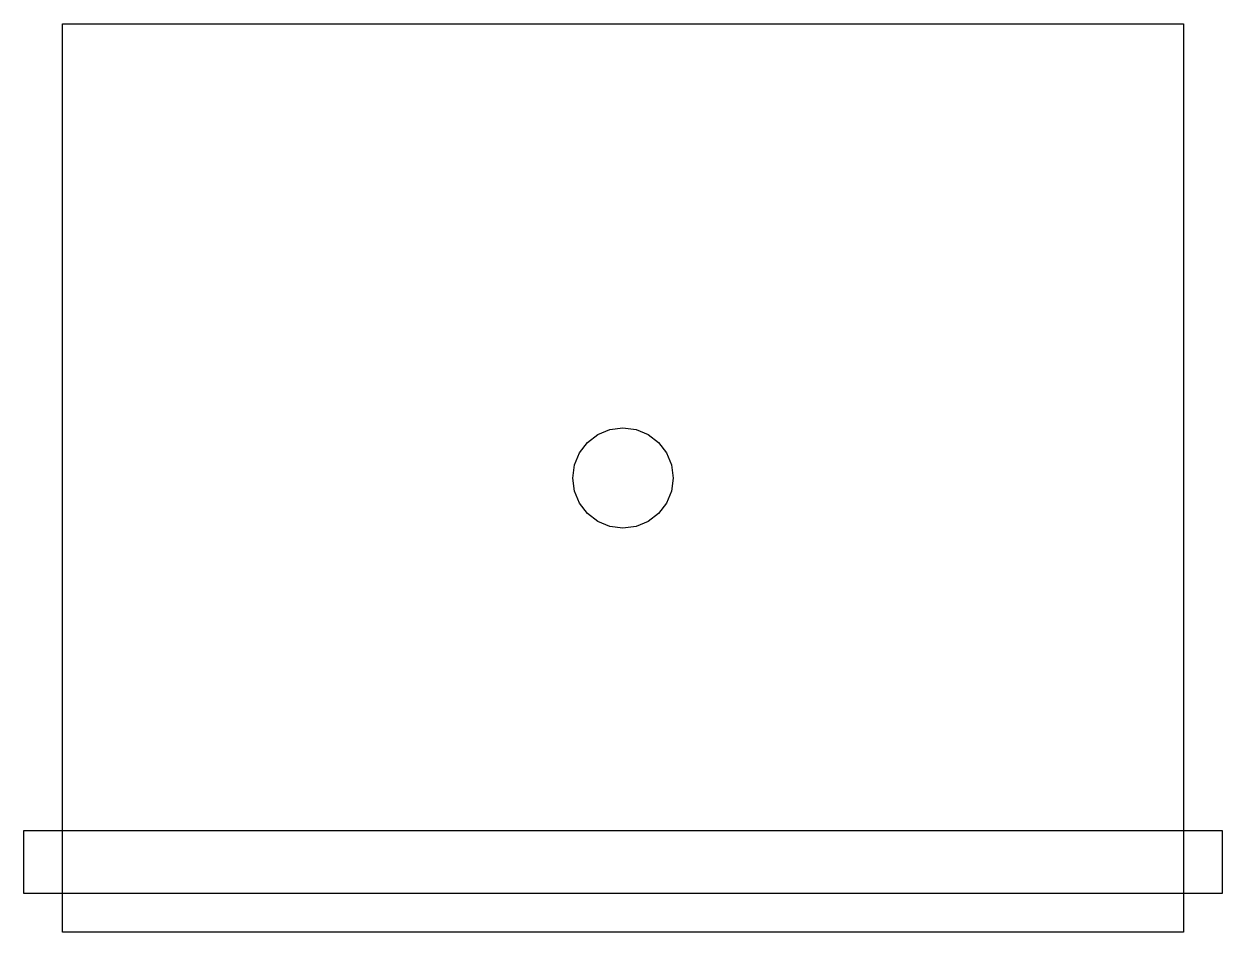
# Model space of a CAD drawing. Header units: metres. Extents: x 600 to 724, y 0 to 94.
import ezdxf

# ---------------------------------------------------------------- set-up
doc = ezdxf.new("R2010")
doc.units = ezdxf.units.M

msp = doc.modelspace()

# ---------------------------------------------------------------- linework, layer by layer
at = {"layer": 'hole'}
msp.add_polyline3d([(663.35, 41.98, 0), (662, 41.8, 0), (660.65, 41.98, 0), (659.4, 42.5, 0), (658.32, 43.32, 0), (657.5, 44.4, 0), (656.98, 45.65, 0), (656.8, 47, 0), (656.98, 48.35, 0), (657.5, 49.6, 0), (658.32, 50.68, 0), (659.4, 51.5, 0), (660.65, 52.02, 0), (662, 52.2, 0), (663.35, 52.02, 0), (664.6, 51.5, 0), (665.68, 50.68, 0), (666.5, 49.6, 0), (667.02, 48.35, 0), (667.2, 47, 0), (667.02, 45.65, 0), (666.5, 44.4, 0), (665.68, 43.32, 0), (664.6, 42.5, 0), (663.35, 41.98, 0)], dxfattribs=at)
at = {"layer": 'outline1'}
msp.add_polyline3d([(604, 94, 0), (720, 94, 0), (720, 0, 0), (604, 0, 0), (604, 94, 0)], dxfattribs=at)
at = {"layer": 'slot'}
msp.add_polyline3d([(724, 10.5, 0), (724, 4, 0), (600, 4, 0), (600, 10.5, 0), (724, 10.5, 0)], dxfattribs=at)

doc.saveas('drawing.dxf')
